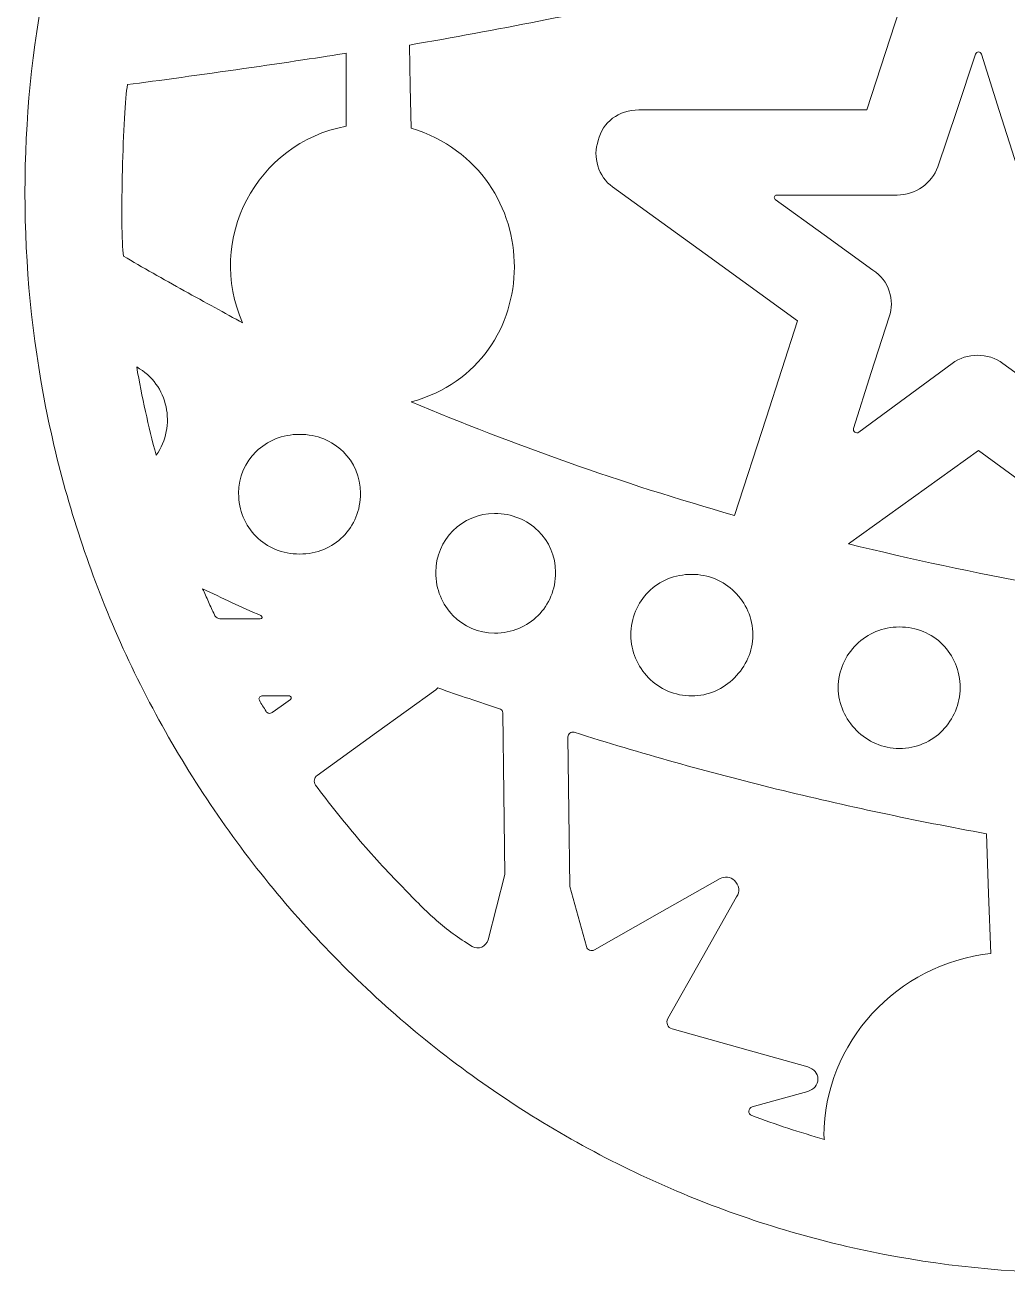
# Model space of a CAD drawing. Header units: inches. Extents: x 15.1 to 23.2, y 2.8 to 12.8.
# Drawn here: x 15.087 to 18.882, y 2.778 to 7.602 of the extents above; entities that cross this region are included whole.
import ezdxf

# ---------------------------------------------------------------- set-up
doc = ezdxf.new("R2010")
doc.units = ezdxf.units.IN
doc.header["$MEASUREMENT"] = 0
doc.layers.add('_U+0421_U+043B_U+043E_U+0439 1', color=7, linetype='Continuous')

# ---------------------------------------------------------------- blocks, each defined once
blk = doc.blocks.new('block 2')
at = {"layer": '_U+0421_U+043B_U+043E_U+0439 1', "lineweight": 0}
for points, knots in [([(19.9726, 11.0693), (19.9726, 11.063), (19.9748, 11.0571), (19.9786, 11.0525), (19.9824, 11.0478), (19.9877, 11.0445), (19.9939, 11.0432), (20.1207, 11.0163), (20.2455, 10.9835), (20.3679, 10.9449), (20.4903, 10.9064), (20.6103, 10.8621), (20.7275, 10.8123), (20.977, 10.7063), (21.2141, 10.5758), (21.4358, 10.4237), (21.6576, 10.2715), (21.8639, 10.0977), (22.052, 9.905), (22.2401, 9.7126), (22.4098, 9.5015), (22.5584, 9.2747), (22.707, 9.0478), (22.8344, 8.8051), (22.9378, 8.5495), (23.0372, 8.3034), (23.1144, 8.0457), (23.1668, 7.7788), (23.2191, 7.5119), (23.2466, 7.2358), (23.2466, 6.9533), (23.2466, 6.6707), (23.2191, 6.3946), (23.1668, 6.1277), (23.1144, 5.8608), (23.0372, 5.6031), (22.9378, 5.357), (22.8344, 5.1017), (22.707, 4.859), (22.5584, 4.632), (22.4098, 4.4051), (22.2401, 4.1939), (22.052, 4.0015), (21.8639, 3.8088), (21.6576, 3.635), (21.4358, 3.4828), (21.2141, 3.3307), (20.977, 3.2002), (20.7275, 3.0942), (20.4868, 2.9923), (20.2348, 2.9132), (19.9738, 2.8596), (19.7128, 2.8059), (19.4429, 2.7778), (19.1664, 2.7778), (18.8902, 2.7778), (18.6204, 2.8059), (18.3595, 2.8596), (18.0985, 2.9132), (17.8465, 2.9923), (17.6058, 3.0942), (17.3563, 3.2002), (17.1192, 3.3307), (16.8975, 3.4828), (16.6758, 3.635), (16.4694, 3.8088), (16.2813, 4.0015), (16.0933, 4.1939), (15.9235, 4.4051), (15.7749, 4.632), (15.6263, 4.859), (15.4989, 5.1017), (15.3955, 5.357), (15.2961, 5.6031), (15.2189, 5.8608), (15.1666, 6.1277), (15.1142, 6.3946), (15.0867, 6.6707), (15.0867, 6.9533), (15.0867, 7.2358), (15.1142, 7.5119), (15.1666, 7.7788), (15.2189, 8.0457), (15.2961, 8.3034), (15.3955, 8.5495), (15.4989, 8.8051), (15.6263, 9.0478), (15.7749, 9.2747), (15.9235, 9.5015), (16.0933, 9.7126), (16.2813, 9.905), (16.4694, 10.0977), (16.6758, 10.2715), (16.8975, 10.4237), (17.1192, 10.5758), (17.3563, 10.7063), (17.6058, 10.8123), (17.718, 10.86), (17.8328, 10.9026), (17.9498, 10.94), (18.0668, 10.9774), (18.186, 11.0095), (18.3072, 11.0362), (18.3228, 11.0396), (18.3362, 11.0482), (18.3456, 11.0599), (18.3551, 11.0716), (18.3607, 11.0864), (18.3607, 11.1023), (18.3607, 11.1023), (18.3607, 11.3029), (18.3607, 11.3029), (18.3607, 11.3029), (18.3607, 11.5034), (18.3607, 11.5034), (18.3607, 11.5382), (18.3754, 11.5706), (18.4006, 11.598), (18.4258, 11.6254), (18.4616, 11.6477), (18.504, 11.6622), (18.5139, 11.6656), (18.5211, 11.673), (18.5245, 11.6819), (18.528, 11.6907), (18.5277, 11.7011), (18.5228, 11.7103), (18.4959, 11.761), (18.4748, 11.8153), (18.4603, 11.8723), (18.4459, 11.9293), (18.4382, 11.9889), (18.4382, 12.0504), (18.4382, 12.1507), (18.4586, 12.2464), (18.4956, 12.3334), (18.5325, 12.4205), (18.5859, 12.4989), (18.6519, 12.5648), (18.7176, 12.6305), (18.796, 12.6837), (18.8831, 12.7205), (18.9702, 12.7574), (19.066, 12.7778), (19.1664, 12.7778), (19.2671, 12.7778), (19.363, 12.7574), (19.4502, 12.7205), (19.5373, 12.6837), (19.6157, 12.6305), (19.6814, 12.5648), (19.7474, 12.4989), (19.8007, 12.4205), (19.8375, 12.3334), (19.8743, 12.2464), (19.8946, 12.1507), (19.8946, 12.0504), (19.8946, 11.9869), (19.8865, 11.9254), (19.8713, 11.8667), (19.856, 11.8081), (19.8337, 11.7523), (19.8052, 11.7004), (19.8014, 11.6936), (19.8014, 11.6859), (19.8042, 11.6794), (19.807, 11.6729), (19.8126, 11.6675), (19.8201, 11.6652), (19.865, 11.6514), (19.9031, 11.6289), (19.93, 11.6009), (19.9569, 11.573), (19.9726, 11.5394), (19.9726, 11.5034), (19.9726, 11.5034), (19.9726, 11.2863), (19.9726, 11.2863), (19.9726, 11.2863), (19.9726, 11.0693), (19.9726, 11.0693)], [0, 0, 0, 0, 1, 1, 1, 2, 2, 2, 3, 3, 3, 4, 4, 4, 5, 5, 5, 6, 6, 6, 7, 7, 7, 8, 8, 8, 9, 9, 9, 10, 10, 10, 11, 11, 11, 12, 12, 12, 13, 13, 13, 14, 14, 14, 15, 15, 15, 16, 16, 16, 17, 17, 17, 18, 18, 18, 19, 19, 19, 20, 20, 20, 21, 21, 21, 22, 22, 22, 23, 23, 23, 24, 24, 24, 25, 25, 25, 26, 26, 26, 27, 27, 27, 28, 28, 28, 29, 29, 29, 30, 30, 30, 31, 31, 31, 32, 32, 32, 33, 33, 33, 34, 34, 34, 35, 35, 35, 36, 36, 36, 37, 37, 37, 38, 38, 38, 39, 39, 39, 40, 40, 40, 41, 41, 41, 42, 42, 42, 43, 43, 43, 44, 44, 44, 45, 45, 45, 46, 46, 46, 47, 47, 47, 48, 48, 48, 49, 49, 49, 50, 50, 50, 51, 51, 51, 52, 52, 52, 53, 53, 53, 54, 54, 54, 55, 55, 55, 56, 56, 56, 57, 57, 57, 58, 58, 58, 59, 59, 59, 60, 60, 60, 60]), ([(17.8286, 5.7066), (17.6087, 5.769), (17.3948, 5.8376), (17.1866, 5.9111), (16.9784, 5.9846), (16.7761, 6.0631), (16.5795, 6.1453), (16.8439, 6.2178), (16.9772, 6.4411), (16.9778, 6.6668), (16.9783, 6.8925), (16.8461, 7.1208), (16.5795, 7.2035), (16.5795, 7.2035), (16.5757, 7.3642), (16.5757, 7.3642), (16.5757, 7.3642), (16.572, 7.5248), (16.572, 7.5248), (16.9078, 7.5825), (17.2398, 7.6478), (17.5671, 7.7207), (17.8944, 7.7936), (18.217, 7.8741), (18.5338, 7.9622), (18.5409, 7.9642), (18.5477, 7.9618), (18.5521, 7.9572), (18.5565, 7.9526), (18.5585, 7.9457), (18.5563, 7.9387), (18.5563, 7.9387), (18.4478, 7.6064), (18.4478, 7.6064), (18.4478, 7.6064), (18.3393, 7.274), (18.3393, 7.274), (18.3393, 7.274), (17.8994, 7.274), (17.8994, 7.274), (17.8994, 7.274), (17.4594, 7.274), (17.4594, 7.274), (17.4201, 7.274), (17.3849, 7.2622), (17.3574, 7.2416), (17.33, 7.221), (17.3103, 7.1915), (17.3023, 7.156), (17.2906, 7.1248), (17.2906, 7.0896), (17.3004, 7.0573), (17.3102, 7.025), (17.3298, 6.9957), (17.3574, 6.9762), (17.3574, 6.9762), (17.7148, 6.7174), (17.7148, 6.7174), (17.7148, 6.7174), (18.0722, 6.4585), (18.0722, 6.4585), (18.0722, 6.4585), (17.9504, 6.0826), (17.9504, 6.0826), (17.9504, 6.0826), (17.8286, 5.7066), (17.8286, 5.7066)], [0, 0, 0, 0, 1, 1, 1, 2, 2, 2, 3, 3, 3, 4, 4, 4, 5, 5, 5, 6, 6, 6, 7, 7, 7, 8, 8, 8, 9, 9, 9, 10, 10, 10, 11, 11, 11, 12, 12, 12, 13, 13, 13, 14, 14, 14, 15, 15, 15, 16, 16, 16, 17, 17, 17, 18, 18, 18, 19, 19, 19, 20, 20, 20, 21, 21, 21, 22, 22, 22, 22]), ([(15.4826, 7.3717), (15.4743, 7.3218), (15.4668, 7.1823), (15.4633, 7.0422), (15.4598, 6.9022), (15.4602, 6.7614), (15.4676, 6.7088), (15.5395, 6.6661), (15.6214, 6.6198), (15.7019, 6.5751), (15.7823, 6.5303), (15.8614, 6.4871), (15.9277, 6.4505), (15.8566, 6.6104), (15.8694, 6.7842), (15.9437, 6.9262), (16.0179, 7.0683), (16.1536, 7.1785), (16.3284, 7.211), (16.3284, 7.211), (16.3284, 7.3522), (16.3284, 7.3522), (16.3284, 7.3522), (16.3284, 7.4933), (16.3284, 7.4933), (16.2461, 7.4797), (16.0937, 7.457), (15.9323, 7.4339), (15.771, 7.4107), (15.6007, 7.3871), (15.4826, 7.3717), (15.4826, 7.3717), (15.4826, 7.3717), (15.4826, 7.3717), (15.4826, 7.3717), (15.4826, 7.3717), (15.4826, 7.3717)], [0, 0, 0, 0, 1, 1, 1, 2, 2, 2, 3, 3, 3, 4, 4, 4, 5, 5, 5, 6, 6, 6, 7, 7, 7, 8, 8, 8, 9, 9, 9, 10, 10, 10, 11, 11, 11, 12, 12, 12, 12]), ([(17.9862, 6.9274), (17.9824, 6.9301), (17.9815, 6.9344), (17.9827, 6.9381), (17.9838, 6.9417), (17.9871, 6.9447), (17.9918, 6.9447), (17.9918, 6.9447), (18.2246, 6.9447), (18.2246, 6.9447), (18.2246, 6.9447), (18.4574, 6.9447), (18.4574, 6.9447), (18.4927, 6.9447), (18.5261, 6.9565), (18.5536, 6.976), (18.5811, 6.9955), (18.6027, 7.0229), (18.6145, 7.0541), (18.6145, 7.0541), (18.6872, 7.2721), (18.6872, 7.2721), (18.6872, 7.2721), (18.76, 7.4901), (18.76, 7.4901), (18.7618, 7.4956), (18.7666, 7.4983), (18.7714, 7.4983), (18.7761, 7.4982), (18.7809, 7.4955), (18.7826, 7.49), (18.7826, 7.49), (18.8516, 7.272), (18.8516, 7.272), (18.8516, 7.272), (18.9206, 7.0541), (18.9206, 7.0541), (18.9324, 7.0229), (18.954, 6.9955), (18.9815, 6.976), (19.0091, 6.9565), (19.0424, 6.9447), (19.0777, 6.9447), (19.0777, 6.9447), (19.2836, 6.9447), (19.2836, 6.9447), (19.2836, 6.9447), (19.4894, 6.9447), (19.4894, 6.9447), (19.5025, 6.9447), (19.5117, 6.9364), (19.515, 6.9261), (19.5183, 6.9159), (19.5157, 6.9037), (19.5052, 6.8961), (19.5052, 6.8961), (19.3385, 6.7755), (19.3385, 6.7755), (19.3385, 6.7755), (19.1717, 6.6549), (19.1717, 6.6549), (19.1405, 6.6352), (19.119, 6.6057), (19.1082, 6.5733), (19.0975, 6.541), (19.0975, 6.5058), (19.1092, 6.4745), (19.1092, 6.4745), (19.175, 6.2778), (19.175, 6.2778), (19.175, 6.2778), (19.2407, 6.0811), (19.2407, 6.0811), (19.2447, 6.0691), (19.2398, 6.0581), (19.2314, 6.0519), (19.223, 6.0457), (19.211, 6.0444), (19.2007, 6.0518), (19.2007, 6.0518), (19.0332, 6.173), (19.0332, 6.173), (19.0332, 6.173), (18.8656, 6.2942), (18.8656, 6.2942), (18.8373, 6.3152), (18.8024, 6.3258), (18.7676, 6.3258), (18.7327, 6.3258), (18.6978, 6.3152), (18.6695, 6.2942), (18.6695, 6.2942), (18.4892, 6.1613), (18.4892, 6.1613), (18.4892, 6.1613), (18.3089, 6.0284), (18.3089, 6.0284), (18.3037, 6.0246), (18.2977, 6.0252), (18.2934, 6.0283), (18.2892, 6.0313), (18.2866, 6.0369), (18.2886, 6.0429), (18.2886, 6.0429), (18.3572, 6.2587), (18.3572, 6.2587), (18.3572, 6.2587), (18.4259, 6.4745), (18.4259, 6.4745), (18.4377, 6.5058), (18.4377, 6.541), (18.4268, 6.5733), (18.416, 6.6057), (18.3944, 6.6352), (18.3629, 6.6549), (18.3629, 6.6549), (18.1745, 6.7911), (18.1745, 6.7911), (18.1745, 6.7911), (17.9862, 6.9274), (17.9862, 6.9274)], [0, 0, 0, 0, 1, 1, 1, 2, 2, 2, 3, 3, 3, 4, 4, 4, 5, 5, 5, 6, 6, 6, 7, 7, 7, 8, 8, 8, 9, 9, 9, 10, 10, 10, 11, 11, 11, 12, 12, 12, 13, 13, 13, 14, 14, 14, 15, 15, 15, 16, 16, 16, 17, 17, 17, 18, 18, 18, 19, 19, 19, 20, 20, 20, 21, 21, 21, 22, 22, 22, 23, 23, 23, 24, 24, 24, 25, 25, 25, 26, 26, 26, 27, 27, 27, 28, 28, 28, 29, 29, 29, 30, 30, 30, 31, 31, 31, 32, 32, 32, 33, 33, 33, 34, 34, 34, 35, 35, 35, 36, 36, 36, 37, 37, 37, 38, 38, 38, 39, 39, 39, 40, 40, 40, 40]), ([(18.2688, 5.5966), (18.2688, 5.5966), (18.5202, 5.7768), (18.5202, 5.7768), (18.5202, 5.7768), (18.7716, 5.9569), (18.7716, 5.9569), (18.7716, 5.9569), (19.125, 5.6983), (19.125, 5.6983), (19.125, 5.6983), (19.4784, 5.4397), (19.4784, 5.4397), (19.5497, 5.3955), (19.6273, 5.4065), (19.6807, 5.4457), (19.7341, 5.4848), (19.7632, 5.5521), (19.7375, 5.6201), (19.7375, 5.6201), (19.6002, 6.0393), (19.6002, 6.0393), (19.6002, 6.0393), (19.4629, 6.4585), (19.4629, 6.4585), (19.4629, 6.4585), (19.8203, 6.7174), (19.8203, 6.7174), (19.8203, 6.7174), (20.1778, 6.9762), (20.1778, 6.9762), (20.2013, 6.9957), (20.2189, 7.0192), (20.2297, 7.0456), (20.2404, 7.072), (20.2443, 7.1013), (20.2403, 7.1326), (20.252, 7.1288), (20.2638, 7.127), (20.2746, 7.126), (20.2854, 7.1251), (20.2953, 7.1251), (20.3033, 7.1251), (20.3463, 7.1251), (20.3856, 7.131), (20.4229, 7.1408), (20.4603, 7.1506), (20.4957, 7.1643), (20.5309, 7.1801), (20.4601, 7.0741), (20.4051, 6.9585), (20.3678, 6.835), (20.3304, 6.7115), (20.3108, 6.5802), (20.3108, 6.4431), (20.3108, 6.1373), (20.411, 5.8571), (20.5809, 5.6318), (20.7508, 5.4065), (20.9904, 5.2362), (21.2693, 5.15), (20.7724, 5.1887), (20.2646, 5.2411), (19.7598, 5.3135), (19.2551, 5.3858), (18.7534, 5.4782), (18.2688, 5.5966), (18.2688, 5.5966), (18.2688, 5.5966), (18.2688, 5.5966), (18.2688, 5.5966), (18.2688, 5.5966), (18.2688, 5.5966)], [0, 0, 0, 0, 1, 1, 1, 2, 2, 2, 3, 3, 3, 4, 4, 4, 5, 5, 5, 6, 6, 6, 7, 7, 7, 8, 8, 8, 9, 9, 9, 10, 10, 10, 11, 11, 11, 12, 12, 12, 13, 13, 13, 14, 14, 14, 15, 15, 15, 16, 16, 16, 17, 17, 17, 18, 18, 18, 19, 19, 19, 20, 20, 20, 21, 21, 21, 22, 22, 22, 23, 23, 23, 24, 24, 24, 24]), ([(15.5184, 6.2803), (15.5283, 6.2226), (15.5396, 6.1653), (15.5523, 6.1084), (15.5649, 6.0515), (15.5788, 5.995), (15.5937, 5.9393), (15.6335, 5.9953), (15.6453, 6.0637), (15.6318, 6.1266), (15.6183, 6.1894), (15.5796, 6.2467), (15.5184, 6.2803), (15.5184, 6.2803), (15.5184, 6.2803), (15.5184, 6.2803), (15.5184, 6.2803), (15.5184, 6.2803), (15.5184, 6.2803)], [0, 0, 0, 0, 1, 1, 1, 2, 2, 2, 3, 3, 3, 4, 4, 4, 5, 5, 5, 6, 6, 6, 6]), ([(15.9122, 5.7925), (15.9122, 5.8552), (15.9377, 5.9121), (15.9799, 5.9532), (16.0221, 5.9944), (16.081, 6.0199), (16.1478, 6.0199), (16.2146, 6.0199), (16.2735, 5.9944), (16.3157, 5.9532), (16.3579, 5.9121), (16.3834, 5.8552), (16.3834, 5.7925), (16.3834, 5.7258), (16.3579, 5.667), (16.3157, 5.6248), (16.2735, 5.5826), (16.2146, 5.5572), (16.1478, 5.5572), (16.081, 5.5572), (16.0221, 5.5826), (15.9799, 5.6248), (15.9377, 5.667), (15.9122, 5.7258), (15.9122, 5.7925), (15.9122, 5.7925), (15.9122, 5.7925), (15.9122, 5.7925), (15.9122, 5.7925), (15.9122, 5.7925), (15.9122, 5.7925)], [0, 0, 0, 0, 1, 1, 1, 2, 2, 2, 3, 3, 3, 4, 4, 4, 5, 5, 5, 6, 6, 6, 7, 7, 7, 8, 8, 8, 9, 9, 9, 10, 10, 10, 10]), ([(17.1372, 5.4867), (17.1372, 5.4203), (17.1117, 5.3614), (17.0695, 5.3192), (17.0273, 5.277), (16.9684, 5.2514), (16.9016, 5.2514), (16.8389, 5.2516), (16.782, 5.2772), (16.7407, 5.3194), (16.6995, 5.3616), (16.674, 5.4203), (16.674, 5.4867), (16.674, 5.5494), (16.6995, 5.6063), (16.7407, 5.6474), (16.782, 5.6886), (16.8389, 5.7141), (16.9016, 5.7141), (16.9684, 5.7141), (17.0273, 5.6886), (17.0695, 5.6474), (17.1117, 5.6063), (17.1372, 5.5494), (17.1372, 5.4867), (17.1372, 5.4867), (17.1372, 5.4867), (17.1372, 5.4867), (17.1372, 5.4867), (17.1372, 5.4867), (17.1372, 5.4867)], [0, 0, 0, 0, 1, 1, 1, 2, 2, 2, 3, 3, 3, 4, 4, 4, 5, 5, 5, 6, 6, 6, 7, 7, 7, 8, 8, 8, 9, 9, 9, 10, 10, 10, 10]), ([(17.8996, 5.2439), (17.8996, 5.1812), (17.8721, 5.1223), (17.8289, 5.0792), (17.7857, 5.036), (17.7268, 5.0085), (17.664, 5.0085), (17.597, 5.0085), (17.5379, 5.036), (17.4957, 5.0792), (17.4534, 5.1223), (17.4279, 5.1812), (17.4279, 5.2439), (17.4279, 5.3106), (17.4534, 5.3693), (17.4957, 5.4113), (17.5379, 5.4534), (17.597, 5.4787), (17.664, 5.4787), (17.7268, 5.4787), (17.7857, 5.4534), (17.8289, 5.4113), (17.8721, 5.3693), (17.8996, 5.3106), (17.8996, 5.2439), (17.8996, 5.2439), (17.8996, 5.2439), (17.8996, 5.2439), (17.8996, 5.2439), (17.8996, 5.2439), (17.8996, 5.2439)], [0, 0, 0, 0, 1, 1, 1, 2, 2, 2, 3, 3, 3, 4, 4, 4, 5, 5, 5, 6, 6, 6, 7, 7, 7, 8, 8, 8, 9, 9, 9, 10, 10, 10, 10]), ([(15.7732, 5.4232), (15.7807, 5.4063), (15.7882, 5.3894), (15.7958, 5.3725), (15.8034, 5.3556), (15.8111, 5.3387), (15.819, 5.3218), (15.8211, 5.3171), (15.8246, 5.3132), (15.8288, 5.3105), (15.833, 5.3078), (15.838, 5.3063), (15.8432, 5.3063), (15.8432, 5.3063), (15.9196, 5.3063), (15.9196, 5.3063), (15.9196, 5.3063), (15.996, 5.3063), (15.996, 5.3063), (15.9998, 5.3063), (16.0022, 5.3089), (16.0028, 5.3118), (16.0034, 5.3147), (16.0022, 5.318), (15.9987, 5.3195), (15.9607, 5.3358), (15.9229, 5.3527), (15.8854, 5.37), (15.8478, 5.3873), (15.8104, 5.4051), (15.7732, 5.4232), (15.7732, 5.4232), (15.7732, 5.4232), (15.7732, 5.4232), (15.7732, 5.4232), (15.7732, 5.4232), (15.7732, 5.4232)], [0, 0, 0, 0, 1, 1, 1, 2, 2, 2, 3, 3, 3, 4, 4, 4, 5, 5, 5, 6, 6, 6, 7, 7, 7, 8, 8, 8, 9, 9, 9, 10, 10, 10, 11, 11, 11, 12, 12, 12, 12]), ([(18.7005, 5.04), (18.7005, 4.9773), (18.675, 4.9186), (18.6328, 4.8756), (18.5906, 4.8326), (18.5317, 4.8052), (18.4649, 4.8052), (18.4021, 4.8052), (18.3432, 4.8326), (18.3, 4.8756), (18.2568, 4.9186), (18.2293, 4.9773), (18.2293, 5.04), (18.2293, 5.1067), (18.2568, 5.1656), (18.3, 5.2077), (18.3432, 5.2499), (18.4021, 5.2754), (18.4649, 5.2754), (18.5317, 5.2754), (18.5906, 5.2499), (18.6328, 5.2077), (18.675, 5.1656), (18.7005, 5.1067), (18.7005, 5.04), (18.7005, 5.04), (18.7005, 5.04), (18.7005, 5.04), (18.7005, 5.04), (18.7005, 5.04), (18.7005, 5.04)], [0, 0, 0, 0, 1, 1, 1, 2, 2, 2, 3, 3, 3, 4, 4, 4, 5, 5, 5, 6, 6, 6, 7, 7, 7, 8, 8, 8, 9, 9, 9, 10, 10, 10, 10]), ([(16.2157, 4.7015), (16.2097, 4.6972), (16.206, 4.6907), (16.2049, 4.6839), (16.2038, 4.677), (16.2054, 4.6698), (16.2098, 4.6638), (16.2615, 4.5939), (16.3155, 4.526), (16.3716, 4.4602), (16.4276, 4.3943), (16.4859, 4.3305), (16.5463, 4.2689), (16.5964, 4.2175), (16.6362, 4.1769), (16.6772, 4.1409), (16.7181, 4.105), (16.7602, 4.0736), (16.8148, 4.0407), (16.8267, 4.0336), (16.8402, 4.0331), (16.8517, 4.0378), (16.8632, 4.0425), (16.8727, 4.0523), (16.8761, 4.0656), (16.8761, 4.0656), (16.9086, 4.1923), (16.9086, 4.1923), (16.9086, 4.1923), (16.9412, 4.319), (16.9412, 4.319), (16.9412, 4.319), (16.9372, 4.6313), (16.9372, 4.6313), (16.9372, 4.6313), (16.9333, 4.9436), (16.9333, 4.9436), (16.9332, 4.9466), (16.9322, 4.9494), (16.9306, 4.9518), (16.9289, 4.9541), (16.9265, 4.956), (16.9237, 4.957), (16.8823, 4.9719), (16.8426, 4.9851), (16.8029, 4.9983), (16.7632, 5.0115), (16.7235, 5.0249), (16.682, 5.04), (16.682, 5.04), (16.678, 5.036), (16.678, 5.036), (16.678, 5.036), (16.674, 5.032), (16.674, 5.032), (16.674, 5.032), (16.4449, 4.8668), (16.4449, 4.8668), (16.4449, 4.8668), (16.2157, 4.7015), (16.2157, 4.7015)], [0, 0, 0, 0, 1, 1, 1, 2, 2, 2, 3, 3, 3, 4, 4, 4, 5, 5, 5, 6, 6, 6, 7, 7, 7, 8, 8, 8, 9, 9, 9, 10, 10, 10, 11, 11, 11, 12, 12, 12, 13, 13, 13, 14, 14, 14, 15, 15, 15, 16, 16, 16, 17, 17, 17, 18, 18, 18, 19, 19, 19, 20, 20, 20, 20]), ([(15.9924, 4.9918), (15.9966, 4.9847), (16.0009, 4.9775), (16.0052, 4.9704), (16.0096, 4.9633), (16.0139, 4.9562), (16.0183, 4.9491), (16.0208, 4.9451), (16.0247, 4.9426), (16.029, 4.9417), (16.0333, 4.9409), (16.0379, 4.9417), (16.0417, 4.9444), (16.0417, 4.9444), (16.0773, 4.9697), (16.0773, 4.9697), (16.0773, 4.9697), (16.1128, 4.9951), (16.1128, 4.9951), (16.1158, 4.9972), (16.1165, 5.0005), (16.1156, 5.0034), (16.1147, 5.0062), (16.1121, 5.0085), (16.1085, 5.0085), (16.1085, 5.0085), (16.0552, 5.0085), (16.0552, 5.0085), (16.0552, 5.0085), (16.002, 5.0085), (16.002, 5.0085), (15.9977, 5.0085), (15.9942, 5.0062), (15.9924, 5.0029), (15.9905, 4.9997), (15.9902, 4.9955), (15.9924, 4.9918)], [0, 0, 0, 0, 1, 1, 1, 2, 2, 2, 3, 3, 3, 4, 4, 4, 5, 5, 5, 6, 6, 6, 7, 7, 7, 8, 8, 8, 9, 9, 9, 10, 10, 10, 11, 11, 11, 12, 12, 12, 12]), ([(17.8968, 3.4197), (17.8887, 3.4174), (17.8843, 3.4106), (17.884, 3.4036), (17.8837, 3.3966), (17.8873, 3.3894), (17.8952, 3.3864), (17.9413, 3.3693), (17.9877, 3.353), (18.0345, 3.3377), (18.0813, 3.3224), (18.1286, 3.3079), (18.1764, 3.2944), (18.1759, 3.2965), (18.1753, 3.2986), (18.1749, 3.3008), (18.1745, 3.303), (18.1743, 3.3053), (18.1743, 3.3077), (18.1743, 3.4881), (18.245, 3.6546), (18.361, 3.781), (18.4769, 3.9073), (18.638, 3.9935), (18.8186, 4.0132), (18.8186, 4.0132), (18.8106, 4.2446), (18.8106, 4.2446), (18.8106, 4.2446), (18.8026, 4.4759), (18.8026, 4.4759), (18.528, 4.5258), (18.2573, 4.5835), (17.9914, 4.6489), (17.7255, 4.7142), (17.4644, 4.7873), (17.2089, 4.868), (17.203, 4.8699), (17.197, 4.8686), (17.1925, 4.8653), (17.188, 4.8619), (17.185, 4.8565), (17.1851, 4.8503), (17.1851, 4.8503), (17.1887, 4.5612), (17.1887, 4.5612), (17.1887, 4.5612), (17.1923, 4.2721), (17.1923, 4.2721), (17.1923, 4.2721), (17.2242, 4.1558), (17.2242, 4.1558), (17.2242, 4.1558), (17.2561, 4.0396), (17.2561, 4.0396), (17.2579, 4.0329), (17.2627, 4.028), (17.2685, 4.0256), (17.2742, 4.0232), (17.2811, 4.0233), (17.2871, 4.0267), (17.2871, 4.0267), (17.5303, 4.1649), (17.5303, 4.1649), (17.5303, 4.1649), (17.7736, 4.303), (17.7736, 4.303), (17.7816, 4.307), (17.7915, 4.309), (17.8013, 4.3081), (17.8111, 4.3072), (17.8208, 4.3033), (17.8286, 4.2955), (17.8366, 4.2875), (17.8426, 4.2758), (17.8446, 4.2641), (17.8466, 4.2523), (17.8446, 4.2406), (17.8366, 4.2326), (17.8366, 4.2326), (17.7038, 3.9969), (17.7038, 3.9969), (17.7038, 3.9969), (17.571, 3.7612), (17.571, 3.7612), (17.5667, 3.7535), (17.5665, 3.7448), (17.5696, 3.7374), (17.5726, 3.73), (17.5789, 3.7239), (17.5874, 3.7215), (17.5874, 3.7215), (17.8496, 3.6481), (17.8496, 3.6481), (17.8496, 3.6481), (18.1117, 3.5746), (18.1117, 3.5746), (18.1235, 3.5706), (18.1333, 3.5647), (18.1401, 3.5569), (18.1469, 3.5491), (18.1508, 3.5393), (18.1508, 3.5276), (18.1508, 3.5159), (18.1469, 3.506), (18.1401, 3.498), (18.1333, 3.4901), (18.1235, 3.4841), (18.1117, 3.4801), (18.1117, 3.4801), (18.0043, 3.4499), (18.0043, 3.4499), (18.0043, 3.4499), (17.8968, 3.4197), (17.8968, 3.4197)], [0, 0, 0, 0, 1, 1, 1, 2, 2, 2, 3, 3, 3, 4, 4, 4, 5, 5, 5, 6, 6, 6, 7, 7, 7, 8, 8, 8, 9, 9, 9, 10, 10, 10, 11, 11, 11, 12, 12, 12, 13, 13, 13, 14, 14, 14, 15, 15, 15, 16, 16, 16, 17, 17, 17, 18, 18, 18, 19, 19, 19, 20, 20, 20, 21, 21, 21, 22, 22, 22, 23, 23, 23, 24, 24, 24, 25, 25, 25, 26, 26, 26, 27, 27, 27, 28, 28, 28, 29, 29, 29, 30, 30, 30, 31, 31, 31, 32, 32, 32, 33, 33, 33, 34, 34, 34, 35, 35, 35, 36, 36, 36, 37, 37, 37, 38, 38, 38, 38])]:
    blk.add_open_spline(points, degree=3, knots=knots, dxfattribs=at)

msp = doc.modelspace()

# ---------------------------------------------------------------- block references
at = {"layer": '_U+0421_U+043B_U+043E_U+0439 1'}
msp.add_blockref('block 2', (0, 0), dxfattribs=at)

doc.saveas('drawing.dxf')
